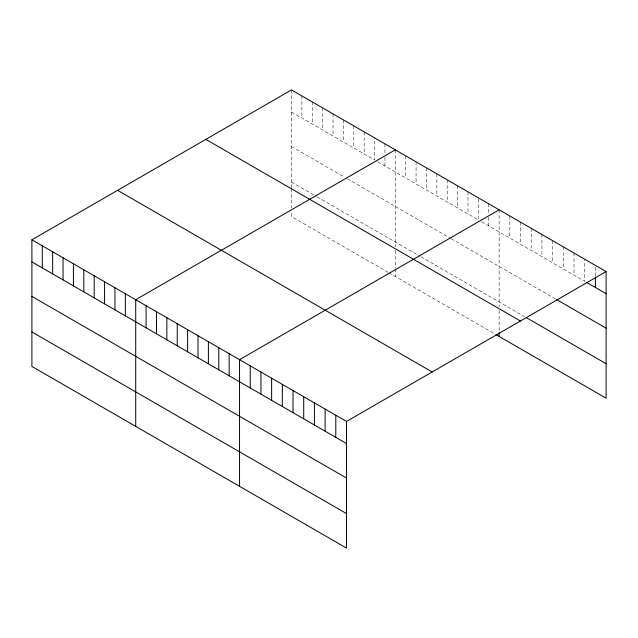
<?xml version="1.0" encoding="UTF-8"?>
<svg xmlns="http://www.w3.org/2000/svg" width="638" height="638" viewBox="0 0 638 638"><rect width="100%" height="100%" fill="white"/><g stroke="black" fill="none" stroke-linecap="round" stroke-linejoin="round"><path stroke-width="0.48" stroke-dasharray="3.19 2.39" d="M291.494 112.033L374.554 159.978L374.554 137.872M377.744 161.829L478.372 219.919L478.372 197.812M481.562 221.769L584.703 281.31L584.703 259.203M291.494 146.525L343.404 176.495M347.399 178.799L450.42 238.285M451.218 238.74L555.905 299.182M291.494 182.069L316.257 196.368M317.054 196.823L420.075 256.301M420.873 256.763L524.643 316.679M388.127 272.362L291.494 216.569L291.494 211.776M388.925 272.817L495.144 334.145M595.406 267.298L595.406 275.951M574.009 253.031L574.009 275.137M563.314 246.85L563.314 268.965M552.62 240.678L552.62 262.784M541.917 234.497L541.917 256.612M531.223 228.324L531.223 250.439M520.528 222.152L520.528 244.258M509.834 215.971L509.834 238.086M499.131 209.798L499.131 306.742M499.131 310.578L499.131 331.656M488.756 203.801L488.756 213.419M488.756 217.263L488.756 225.916M467.989 191.815L467.989 213.929M457.605 185.825L457.605 207.932M447.222 179.828L447.222 201.943M436.847 173.831L436.847 195.946M426.463 167.842L426.463 189.949M416.08 161.845L416.08 183.959M405.696 155.855L405.696 177.962M395.313 149.858L395.313 246.802M395.313 250.638L395.313 267.88M395.313 268.845L395.313 276.509M384.937 143.869L384.937 153.479M384.937 157.323L384.937 165.976M364.17 131.875L364.17 153.989M353.787 125.885L353.787 147.992M343.404 119.888L343.404 142.003M333.028 113.899L333.028 136.006M322.645 107.902L322.645 130.008M312.261 101.905L312.261 124.019M301.878 95.915L301.878 118.022M291.494 89.918L291.494 187.819M291.494 188.776L291.494 207.948"/><path stroke-width="0.96" d="M31.9 239.8L346.506 421.431L346.506 548.082L31.9 366.443L31.9 239.8L291.494 89.918L606.1 271.557L606.1 398.2L495.941 334.607M395.313 149.858L135.719 299.732L135.719 426.383M499.131 209.798L239.537 359.673L239.537 486.323M346.506 421.431L606.1 271.557M586.354 282.267L606.1 293.663M556.735 299.661L606.1 328.163M526.286 317.628L606.1 363.708M205.827 139.379L520.433 321.01M117.567 190.339L432.173 371.97M31.9 261.907L346.506 443.538M31.9 296.407L346.506 478.037M31.9 331.951L346.506 513.582M595.406 276.916L595.406 287.491M499.131 332.613L499.131 336.449M335.803 415.258L335.803 437.365M325.109 409.078L325.109 431.192M314.414 402.905L314.414 425.012M303.72 396.732L303.72 418.839M293.017 390.552L293.017 412.666M282.323 384.379L282.323 406.486M271.629 378.198L271.629 400.313M260.934 372.026L260.934 394.14M250.232 365.853L250.232 387.96M229.154 353.683L229.154 375.79M218.778 347.686L218.778 369.801M208.395 341.697L208.395 363.804M198.011 335.7L198.011 357.806M187.628 329.702L187.628 351.817M177.244 323.713L177.244 345.82M166.861 317.716L166.861 339.831M156.485 311.727L156.485 333.834M146.102 305.73L146.102 327.836M125.335 293.743L125.335 315.85M114.952 287.746L114.952 309.861M104.576 281.757L104.576 303.863M94.193 275.76L94.193 297.874M83.809 269.762L83.809 291.877M73.426 263.773L73.426 285.88M63.042 257.776L63.042 279.891M52.667 251.787L52.667 273.893M42.283 245.789L42.283 267.904"/></g></svg>
